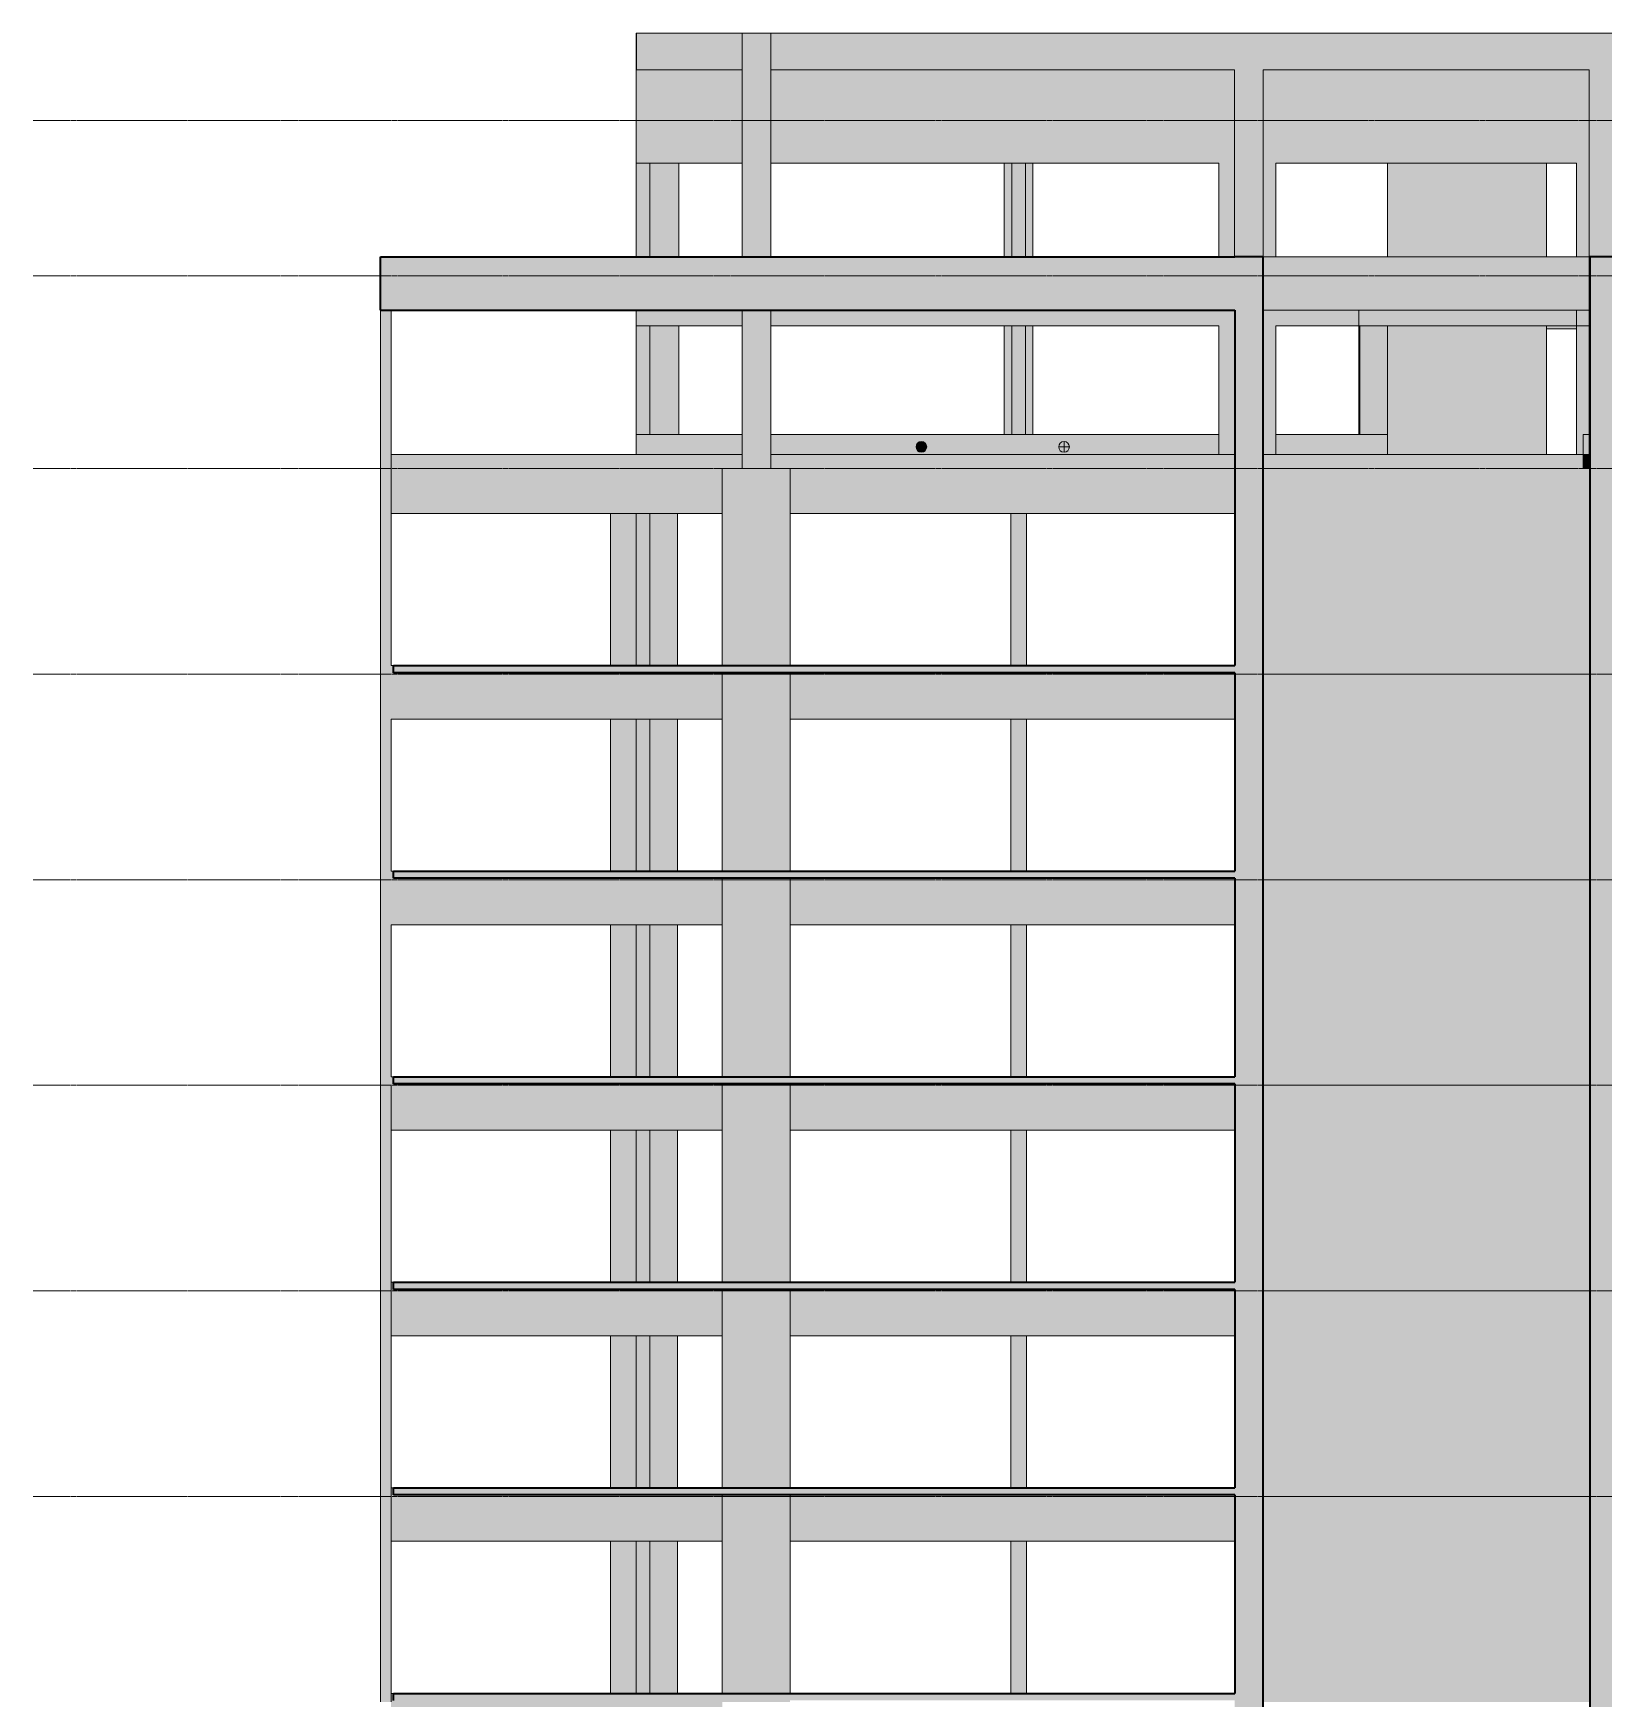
# Model space of a CAD drawing. Header units: centimetres. Extents: x -3523 to 38560, y -3196 to 88043.
# Drawn here: x 5103 to 7304, y 85688 to 88022 of the extents above; entities that cross this region are included whole.
import ezdxf

# ---------------------------------------------------------------- set-up
doc = ezdxf.new("R2010")
doc.units = ezdxf.units.CM
doc.linetypes.add('Centro', pattern=[3.175, 0.635, -0.47625, 1.5875, -0.47625])
for name, color, linetype, lineweight in [('A-FLOR', 7, 'Continuous', 25), ('A-FLOR-LEVL', 7, 'Continuous', 9), ('A-GENM', 7, 'Continuous', 9), ('S-BEAM', 7, 'Continuous', 25), ('S-COLS', 7, 'Continuous', 25)]:
    doc.layers.add(name, color=color, linetype=linetype, lineweight=lineweight)

# ---------------------------------------------------------------- blocks, each defined once
blk = doc.blocks.new('PED_FURO_CIRCULAR_R04_2020 - 15x25-3721065-CT B 002 - CRT ESQ')
at = {"layer": 'A-GENM'}
for p, q in [((-993.1, 87442.5), (-1008.1, 87442.5)), ((-1000.6, 87435), (-1000.6, 87450))]:
    blk.add_line(p, q, dxfattribs=at)

msp = doc.modelspace()

# ---------------------------------------------------------------- hatches: boundary and pattern name
at = {"layer": 'A-FLOR', "true_color": 0xc0c0c0}
for points in [[(6126, 87126), (6786.5, 87126), (6786.272, 87136), (5607.505, 87136), (5607.505, 87126), (6102.479, 87126)], [(6309.265, 86838), (6786.5, 86838), (6786.272, 86848), (5607.505, 86848), (5607.505, 86838), (6163.25, 86838)], [(6786.5, 86550), (6786.272, 86560), (5607.505, 86560), (5607.505, 86550), (6786.272, 86550)], [(6786.5, 86262), (6786.272, 86272), (5607.505, 86272), (5607.505, 86262), (6786.272, 86262)], [(6786.5, 85974), (6786.272, 85984), (5607.505, 85984), (5607.505, 85974), (6786.272, 85974)], [(6786.5, 85686), (6786.272, 85696), (5607.505, 85696), (5607.505, 85686), (6786.304, 85686)]]:
    msp.add_hatch(color=9, dxfattribs=at).paths.add_polyline_path(points, flags=0)
at = {"layer": 'S-BEAM', "true_color": 0xc0c0c0}
for points in [[(5964.242, 87840.004), (5966.5, 87840.004), (5966.5, 87971.004), (5948.235, 87971.004), (5948.235, 88022.004), (5947.5, 88022.004), (5947.5, 87840.004)], [(5966.5, 87971.004), (6096.279, 87971.004), (6096.279, 88022.004), (5948.235, 88022.004), (5948.235, 87971.004), (5961.176, 87971.004)], [(6722.837, 87971.004), (6786.2, 87971.004), (6786.2, 88022.004), (6136.279, 88022.004), (6136.279, 87971.004), (6309.265, 87971.004)], [(7283.262, 87971.004), (7283.262, 88022.004), (6826.2, 88022.004), (6826.2, 87971.004), (7265.516, 87971.004)], [(6007.5, 87840.004), (6096.279, 87840.004), (6096.279, 87971.004), (5966.5, 87971.004), (5966.5, 87840.004)], [(6309.265, 87840.004), (6764, 87840.004), (6764, 87971.004), (6136.279, 87971.004), (6136.279, 87840.004)], [(6929.623, 87840.004), (7265.516, 87840.004), (7265.516, 87971.004), (6844, 87971.004), (6844, 87840.004)], [(6786.5, 87634), (6786.505, 87634), (6786.5, 87709), (5589.005, 87709), (5589.005, 87634), (6722.837, 87634)], [(7001.017, 87634), (7283.262, 87634), (7283.262, 87709), (6826.312, 87709), (6826.312, 87634), (7000.5, 87634)], [(5987.5, 87612), (6096.279, 87612), (6096.279, 87634), (5947.5, 87634), (5947.5, 87612), (5966.5, 87612)], [(6136.279, 87612), (6764, 87612), (6764, 87634), (6136.279, 87634)], [(6929.623, 87612), (6960.516, 87612), (6960.516, 87634), (6844, 87634), (6844, 87612)], [(7136.409, 87612), (7265.516, 87612.004), (7265.516, 87634), (6960.516, 87634), (6960.516, 87612), (7001.017, 87612)], [(6013.958, 87432.004), (6096.279, 87432.004), (6096.279, 87460.004), (5947.5, 87460.004), (5947.5, 87432.004), (6007.5, 87432.004)], [(6347.282, 87435.004), (6349.223, 87435.26), (6351.032, 87436.009), (6352.585, 87437.201), (6353.777, 87438.754), (6354.526, 87440.563), (6354.782, 87442.504), (6354.526, 87444.445), (6353.777, 87446.254), (6352.405, 87447.946), (6351.032, 87448.999), (6349.223, 87449.748), (6346.995, 87449.966), (6345.34, 87449.748), (6342.478, 87448.191), (6341.978, 87447.807), (6340.786, 87446.254), (6340.037, 87444.445), (6339.782, 87442.504), (6340.037, 87440.563), (6340.786, 87438.754), (6341.978, 87437.201), (6343.532, 87436.009), (6345.34, 87435.26)], [(6068.25, 87349.004), (6068.25, 87412.004), (6096.279, 87412.004), (6096.279, 87432.004), (5604.005, 87432.004), (5604.005, 87349.004), (5999.086, 87349.004)], [(6163.25, 87349.004), (6786.272, 87349.004), (6786.2, 87432.004), (6136.279, 87432.004), (6136.279, 87412.004), (6163.25, 87412.004), (6163.25, 87386.555)], [(7007.167, 87412.004), (7275.016, 87412.004), (7275.016, 87432.004), (6826.312, 87432.004), (6826.312, 87412.004), (7001.017, 87412.004)], [(7283.262, 87412.004), (7283.262, 87432.004), (7275.016, 87432.004), (7275.016, 87412.004)], [(5604.005, 87061), (6068.25, 87061), (6068.25, 87126), (5607.505, 87126), (5607.505, 87136), (5604.005, 87136), (5604.005, 87112)], [(6786.272, 87061), (6786.272, 87126), (6163.25, 87126), (6163.25, 87061), (6722.837, 87061)], [(6068.25, 86773), (6068.25, 86838), (5607.505, 86838), (5607.505, 86848), (5604.005, 86848), (5604.005, 86773), (5999.086, 86773)], [(6309.265, 86773), (6786.272, 86773), (6786.272, 86838), (6163.25, 86838), (6163.25, 86773)], [(5999.086, 86485), (6068.25, 86485), (6068.25, 86550), (5607.505, 86550), (5607.505, 86560), (5604.005, 86560), (5604.005, 86485), (5895.693, 86485)], [(6163.25, 86485), (6786.272, 86485), (6786.272, 86550), (6163.25, 86550)], [(5895.693, 86197), (6068.25, 86197), (6068.25, 86262), (5607.505, 86262), (5607.505, 86272), (5604.005, 86272), (5604.005, 86197), (5688.907, 86197)], [(6722.837, 86197), (6786.272, 86197), (6786.272, 86262), (6163.25, 86262), (6163.25, 86197), (6309.265, 86197)], [(6068.25, 85909), (6068.25, 85974), (5607.505, 85974), (5607.505, 85984), (5604.005, 85984), (5604.005, 85909), (5999.086, 85909)], [(6163.25, 85909), (6786.272, 85909), (6786.272, 85974), (6163.25, 85974)], [(6068.25, 85621), (6068.25, 85686), (5607.505, 85686), (5607.505, 85696), (5604.005, 85696), (5604.005, 85621), (5999.086, 85621)]]:
    msp.add_hatch(color=9, dxfattribs=at).paths.add_polyline_path(points, flags=0)
h = msp.add_hatch(color=9, dxfattribs=at)
h.paths.add_polyline_path([(8178.012, 87612.004), (8277.51, 87612.004), (8277.51, 87634), (7821.512, 87634), (7821.512, 87612.004), (8170.338, 87612.004)], flags=0)
h.paths.add_polyline_path([(7459.017, 87612.004), (7781.512, 87612.004), (7781.512, 87634), (7323.511, 87634), (7323.511, 87612.004), (7343.194, 87612.004)], flags=0)
h.paths.add_polyline_path([(7265.516, 87612.004), (7283.262, 87612.004), (7283.262, 87634), (7265.516, 87634)], flags=0)
h.paths.add_polyline_path([(7549.98, 87709), (7781.512, 87709), (7781.512, 87971.004), (7323.262, 87971.004), (7323.511, 87709), (7498.517, 87709)], flags=0)
h.paths.add_polyline_path([(7265.516, 87709), (7283.262, 87709), (7283.262, 87971.004), (7265.516, 87971.004), (7265.516, 87827.789)], flags=0)
h.paths.add_polyline_path([(8273.731, 87709), (8277.51, 87709), (8277.51, 87971.004), (7821.512, 87971.004), (7821.512, 87709), (8219.734, 87709)], flags=0)
h = msp.add_hatch(color=9, dxfattribs=at)
h.paths.add_polyline_path([(7323.511, 87608), (7441, 87608), (7441, 87612.004), (7323.511, 87612.004), (7323.511, 87610.161)], flags=0)
h.paths.add_polyline_path([(7224.586, 87608), (7265.516, 87608), (7265.516, 87612), (7223.5, 87612), (7223.5, 87608)], flags=0)
h = msp.add_hatch(color=9, dxfattribs=at)
h.paths.add_polyline_path([(6320.609, 87432.004), (6764, 87432.004), (6764, 87460.004), (6136.279, 87460.004), (6136.279, 87432.004), (6313.344, 87432.004)], flags=0)
h.paths.add_polyline_path([(6547.282, 87435.004), (6545.34, 87435.26), (6543.532, 87436.009), (6541.978, 87437.201), (6540.786, 87438.754), (6540.037, 87440.563), (6539.782, 87442.504), (6540.037, 87444.445), (6540.786, 87446.254), (6541.978, 87447.807), (6543.532, 87448.999), (6545.34, 87449.748), (6547.282, 87450.004), (6549.223, 87449.748), (6551.032, 87448.999), (6552.585, 87447.807), (6553.777, 87446.254), (6554.526, 87444.445), (6554.782, 87442.504), (6554.526, 87440.563), (6553.777, 87438.754), (6552.585, 87437.201), (6551.032, 87436.009), (6549.223, 87435.26)], flags=0)
h.paths.add_polyline_path([(6347.282, 87435.004), (6345.34, 87435.26), (6343.532, 87436.009), (6341.978, 87437.201), (6340.786, 87438.754), (6340.037, 87440.563), (6339.782, 87442.504), (6340.037, 87444.445), (6341.013, 87446.549), (6342.605, 87448.288), (6343.532, 87448.999), (6345.34, 87449.748), (6347.353, 87449.995), (6349.223, 87449.748), (6351.078, 87448.963), (6352.647, 87447.726), (6353.777, 87446.254), (6354.526, 87444.445), (6354.782, 87442.504), (6354.526, 87440.563), (6353.777, 87438.754), (6352.585, 87437.201), (6351.032, 87436.009), (6349.223, 87435.26)], flags=0)
h = msp.add_hatch(color=9, dxfattribs=at)
h.paths.add_polyline_path([(7000.5, 87432.004), (7000.5, 87460.004), (6844, 87460.004), (6844, 87432.004), (6995.201, 87432.004)], flags=0)
h.paths.add_polyline_path([(6547.282, 87435.004), (6549.223, 87435.26), (6551.032, 87436.009), (6552.585, 87437.201), (6553.777, 87438.754), (6554.526, 87440.563), (6554.782, 87442.504), (6554.526, 87444.445), (6553.777, 87446.254), (6552.585, 87447.807), (6551.032, 87448.999), (6549.223, 87449.748), (6547.282, 87450.004), (6545.34, 87449.748), (6543.532, 87448.999), (6541.978, 87447.807), (6540.786, 87446.254), (6540.037, 87444.445), (6539.782, 87442.504), (6540.037, 87440.563), (6540.786, 87438.754), (6541.978, 87437.201), (6543.532, 87436.009), (6545.34, 87435.26)], flags=0)
h = msp.add_hatch(color=9, dxfattribs=at)
h.paths.add_polyline_path([(7756.766, 87432.004), (7781.512, 87432.004), (7781.512, 87460.004), (7323.511, 87460.004), (7323.511, 87432.004), (7653.373, 87432.004)], flags=0)
h.paths.add_polyline_path([(7280.557, 87432.004), (7283.262, 87432.004), (7283.262, 87460.004), (7275.016, 87460.004), (7275.016, 87432.004)], flags=0)
at = {"layer": 'S-COLS', "true_color": 0xc0c0c0}
h = msp.add_hatch(color=9, dxfattribs=at)
h.paths.add_polyline_path([(6096.279, 87412.004), (6136.279, 87412.004), (6136.279, 87634), (6096.279, 87634), (6096.279, 87428.031)], flags=0)
h.paths.add_polyline_path([(6096.279, 87709), (6136.279, 87709), (6136.279, 88022.004), (6096.279, 88022.004), (6096.279, 87827.789)], flags=0)
for points in [[(6826.2, 87412.004), (6826.2, 88022.004), (6786.2, 88022.004), (6786.505, 87709), (6826, 87709), (6826, 87412.004)], [(7283.262, 87412.004), (7284.011, 87412.004), (7284.011, 87709), (7323.262, 87709.041), (7323.262, 88022.004), (7283.262, 88022.004), (7283.262, 87418.337)], [(5947.5, 87709), (5966.5, 87709), (5966.5, 87840.004), (5947.5, 87840.004), (5947.5, 87827.789)], [(6007.5, 87709), (6007.5, 87840.004), (5966.5, 87840.004), (5966.5, 87709), (5987.5, 87709)], [(6493, 87709), (6493, 87840.004), (6474, 87840.004), (6474, 87709), (6491.402, 87709)], [(7223.5, 87709), (7223.5, 87840.004), (7000.5, 87840.004), (7000.5, 87709), (7136.409, 87709)], [(6797.012, 83024.501), (6826, 83024.501), (6826, 87709), (6786.505, 87709), (6786.5, 83024.501)], [(7323.511, 84464.5), (7323.262, 87709), (7284.011, 87709), (7284.011, 84464.5), (7323.262, 84464.5)], [(5590.018, 87412.004), (5604.005, 87412.004), (5604.005, 87634), (5589.005, 87634), (5589.005, 87412.004)], [(5947.5, 87460.004), (5966.5, 87460.004), (5966.5, 87612), (5947.5, 87612), (5947.5, 87474.802)], [(6007.5, 87460.004), (6007.5, 87612), (5966.5, 87612), (5966.5, 87460.004), (6005.25, 87460.004)], [(6474, 87460.004), (6493, 87460.004), (6493, 87612), (6474, 87612), (6474, 87474.802)], [(7000.5, 87460.004), (7000.5, 87612), (6961.517, 87612), (6961.75, 87460.004), (6995.853, 87460.004)], [(7208.396, 87432.004), (7223.5, 87432.004), (7223.5, 87612), (7000.5, 87612), (7000.5, 87432.004), (7136.409, 87432.004)], [(7265.516, 87432.004), (7275.016, 87432.004), (7275.016, 87460.004), (7283.262, 87460.004), (7283.262, 87612.004), (7265.516, 87612), (7265.516, 87460.004)], [(5589.005, 87124), (5604.005, 87124), (5604.005, 87412.004), (5589.005, 87412.004), (5589.005, 87138)], [(6998.523, 87124), (7284.011, 87124.005), (7284.011, 87412.004), (6826, 87412.004), (6826.23, 87124), (6988.036, 87124)], [(6826.23, 87412.004), (6826.312, 87412.004), (6826.2, 87412.004)], [(5947.5, 87136), (5947.5, 87349.004), (5911.75, 87349.004), (5911.75, 87136)], [(5965.668, 87136), (5966.5, 87136), (5966.5, 87349.004), (5947.5, 87349.004), (5947.5, 87136)], [(6005.25, 87136), (6005.25, 87349.004), (5966.5, 87349.004), (5966.5, 87136), (5968.567, 87136)], [(6472.5, 87136), (6494.5, 87136), (6494.5, 87349.004), (6472.5, 87349.004), (6472.5, 87136.438)], [(5589.005, 86836), (5604.005, 86836), (5604.005, 87124), (5589.005, 87124), (5589.005, 86857.073)], [(5947.389, 86848), (5947.5, 86848), (5947.5, 87061), (5911.75, 87061), (5911.75, 86848)], [(5947.5, 86848), (5966.5, 86848), (5966.5, 87061), (5947.5, 87061), (5947.5, 86857.073)], [(6005.25, 86848), (6005.25, 87061), (5966.5, 87061), (5966.5, 86848), (5999.086, 86848)], [(6494.5, 86848), (6494.5, 87061), (6472.5, 87061), (6472.5, 86848), (6493, 86848)], [(5592.403, 86548), (5604.005, 86548.209), (5604.005, 86836), (5589.005, 86836), (5589.005, 86548), (5592.075, 86548)], [(5947.5, 86560), (5947.389, 86773), (5911.75, 86773), (5911.75, 86560)], [(5947.5, 86560), (5966.5, 86560), (5966.5, 86773), (5947.5, 86773), (5947.5, 86592.332)], [(5968.567, 86560), (6005.25, 86560), (6005.25, 86773), (5966.5, 86773), (5966.5, 86560)], [(6494.5, 86560), (6494.5, 86773), (6472.5, 86773), (6472.5, 86560), (6493, 86560)], [(5594.082, 86260), (5604.005, 86260), (5604.005, 86548), (5589.005, 86548), (5589.005, 86260), (5594.062, 86260)], [(5911.75, 86272), (5947.5, 86272), (5947.5, 86485), (5911.75, 86485), (5911.75, 86415.839)], [(5947.5, 86272), (5966.5, 86272), (5966.5, 86485), (5947.5, 86485), (5947.5, 86411.082)], [(6005.25, 86272), (6005.25, 86485), (5966.5, 86485), (5966.5, 86272), (5999.086, 86272)], [(6494.5, 86272), (6494.5, 86485), (6472.5, 86485), (6472.5, 86272), (6493, 86272)], [(5596.556, 85972), (5604.005, 85972), (5604.005, 86260), (5589.005, 86260), (5589.005, 85972), (5595.747, 85972)], [(5911.75, 85984), (5947.5, 85984), (5947.5, 86197), (5911.75, 86197), (5911.75, 86062.851)], [(5966.5, 85984), (5966.5, 86197), (5947.5, 86197), (5947.5, 85984), (5948.513, 85984)], [(6005.25, 85984), (6005.25, 86197), (5966.5, 86197), (5966.5, 85984), (5999.086, 85984)], [(6494.5, 85984), (6494.5, 86197), (6472.5, 86197), (6472.5, 85984), (6493, 85984)], [(5598.422, 85684), (5604.005, 85684), (5604.005, 85972), (5589.005, 85972), (5589.005, 85684), (5597.412, 85684)], [(5947.389, 85696), (5947.5, 85696), (5947.389, 85909), (5911.75, 85909), (5911.75, 85696)], [(5947.5, 85696), (5966.5, 85696), (5966.5, 85909), (5947.5, 85909), (5947.5, 85709.863)], [(5968.567, 85696), (6005.25, 85696), (6005.25, 85909), (5966.5, 85909), (5966.5, 85696)], [(6494.5, 85696), (6494.5, 85909), (6472.5, 85909), (6472.5, 85696), (6493, 85696)]]:
    msp.add_hatch(color=9, dxfattribs=at).paths.add_polyline_path(points, flags=0)
h = msp.add_hatch(color=9, dxfattribs=at)
h.paths.add_polyline_path([(6764, 87709), (6786.2, 87709), (6786.2, 87971.004), (6764, 87971.004), (6764, 87827.789)], flags=0)
h.paths.add_polyline_path([(6844, 87709), (6844, 87971.004), (6826.2, 87971.004), (6826.312, 87709)], flags=0)
h = msp.add_hatch(color=9, dxfattribs=at)
h.paths.add_polyline_path([(6464.354, 87460.004), (6474, 87460.004), (6474, 87612), (6463.5, 87612), (6463.5, 87460.004)], flags=0)
h.paths.add_polyline_path([(6493, 87460.004), (6503.5, 87460.004), (6503.5, 87612), (6493, 87612), (6493, 87474.802)], flags=0)
h.paths.add_polyline_path([(6474, 87709), (6474, 87840.004), (6463.5, 87840.004), (6463.5, 87709)], flags=0)
h.paths.add_polyline_path([(6493, 87709), (6503.5, 87709), (6503.5, 87840.004), (6493, 87840.004), (6493, 87709.57)], flags=0)
h = msp.add_hatch(color=9, dxfattribs=at)
h.paths.add_polyline_path([(6764, 87432.004), (6786.2, 87432.273), (6786.2, 87634), (6764, 87634), (6764, 87434.372)], flags=0)
h.paths.add_polyline_path([(6836, 87432.004), (6844, 87432.004), (6844, 87634), (6826.312, 87634), (6826.312, 87432.004)], flags=0)
h = msp.add_hatch(color=9, dxfattribs=at)
h.paths.add_polyline_path([(6068.25, 87124), (6163.25, 87124), (6163.25, 87126), (6068.25, 87126)], flags=0)
h.paths.add_polyline_path([(6126, 87136), (6163.25, 87136), (6163.25, 87412.004), (6068.25, 87412.004), (6068.25, 87136), (6102.479, 87136)], flags=0)
h = msp.add_hatch(color=9, dxfattribs=at)
h.paths.add_polyline_path([(6163.25, 86836), (6163.25, 86838), (6068.25, 86838), (6068.25, 86836), (6126, 86836)], flags=0)
h.paths.add_polyline_path([(6126, 86848), (6163.25, 86848), (6163.25, 87124), (6068.25, 87124), (6068.25, 86848), (6102.479, 86848)], flags=0)
h = msp.add_hatch(color=9, dxfattribs=at)
h.paths.add_polyline_path([(7001.017, 86836), (7284.011, 86836.005), (7284.011, 87124), (6826, 87124), (6826.23, 86836), (7000.5, 86836)], flags=0)
h.paths.add_polyline_path([(6786.272, 86848), (6786.5, 86848), (6786.272, 86945.32)], flags=0)
h = msp.add_hatch(color=9, dxfattribs=at)
h.paths.add_polyline_path([(6102.479, 86548), (6163.25, 86548), (6163.25, 86550), (6068.25, 86550), (6068.25, 86548)], flags=0)
h.paths.add_polyline_path([(6102.479, 86560), (6163.25, 86560), (6163.25, 86836), (6068.25, 86836), (6068.25, 86560)], flags=0)
h = msp.add_hatch(color=9, dxfattribs=at)
h.paths.add_polyline_path([(6974.637, 86548), (7284.011, 86548.005), (7284.011, 86836), (6826, 86836), (6826.23, 86548), (6969.472, 86548)], flags=0)
h.paths.add_polyline_path([(6786.272, 86548), (6786.5, 86548), (6786.272, 86550)], flags=0)
h = msp.add_hatch(color=9, dxfattribs=at)
h.paths.add_polyline_path([(6068.25, 86260), (6163.25, 86260), (6163.25, 86262), (6068.25, 86262)], flags=0)
h.paths.add_polyline_path([(6102.479, 86272), (6163.25, 86272), (6163.25, 86548), (6068.25, 86548), (6068.25, 86272)], flags=0)
h = msp.add_hatch(color=9, dxfattribs=at)
h.paths.add_polyline_path([(7033.016, 86260), (7284.011, 86260.005), (7284.011, 86548), (6826, 86548), (6826, 86260), (7019.523, 86260)], flags=0)
h.paths.add_polyline_path([(6786.272, 86260), (6786.5, 86260), (6786.272, 86262)], flags=0)
h = msp.add_hatch(color=9, dxfattribs=at)
h.paths.add_polyline_path([(6102.479, 85972), (6163.25, 85972), (6163.25, 85974), (6068.25, 85974), (6068.25, 85972)], flags=0)
h.paths.add_polyline_path([(6102.479, 85984), (6163.25, 85984), (6163.25, 86260), (6068.25, 86260), (6068.25, 85984)], flags=0)
h = msp.add_hatch(color=9, dxfattribs=at)
h.paths.add_polyline_path([(7019.5, 85972), (7284.011, 85972.005), (7284.011, 86260), (6826, 86260), (6826, 85972), (7001.017, 85972)], flags=0)
h.paths.add_polyline_path([(6786.272, 85972), (6786.5, 85972), (6786.272, 85974)], flags=0)
h.paths.add_polyline_path([(6786.272, 85984), (6786.5, 85984), (6786.272, 86062.851)], flags=0)
h = msp.add_hatch(color=9, dxfattribs=at)
h.paths.add_polyline_path([(6102.479, 85684), (6163.25, 85684), (6163.25, 85686), (6068.25, 85686), (6068.25, 85684)], flags=0)
h.paths.add_polyline_path([(6102.479, 85696), (6163.25, 85696), (6163.25, 85972), (6068.25, 85972), (6068.25, 85696)], flags=0)
h = msp.add_hatch(color=9, dxfattribs=at)
h.paths.add_polyline_path([(7033.016, 85684), (7284.011, 85684.005), (7284.011, 85972), (6826, 85972), (6826, 85684), (7019.523, 85684)], flags=0)
h.paths.add_polyline_path([(6786.272, 85684), (6786.5, 85684), (6786.272, 85686)], flags=0)
h.paths.add_polyline_path([(6786.272, 85696), (6786.5, 85696), (6786.272, 85709.863)], flags=0)

# ---------------------------------------------------------------- linework, layer by layer
at = {"layer": 'A-FLOR', "color": 190, "lineweight": 35, "true_color": 0x8000ff}
for p, q in [((5607.505, 87136), (6786.5, 87136)), ((5607.505, 87126), (5607.505, 87136)), ((6786.5, 87126), (5607.505, 87126)), ((5607.505, 86848), (6786.5, 86848)), ((5607.505, 86838), (5607.505, 86848)), ((6786.5, 86838), (5607.505, 86838)), ((5607.505, 86560), (6786.5, 86560)), ((5607.505, 86550), (5607.505, 86560)), ((6786.5, 86550), (5607.505, 86550)), ((5607.505, 86272), (6786.5, 86272)), ((5607.505, 86262), (5607.505, 86272)), ((6786.5, 86262), (5607.505, 86262)), ((5607.505, 85984), (6786.5, 85984)), ((5607.505, 85974), (5607.505, 85984)), ((6786.5, 85974), (5607.505, 85974)), ((5607.505, 85696), (6786.5, 85696)), ((5607.505, 85686), (5607.505, 85696))]:
    msp.add_line(p, q, dxfattribs=at)
at = {"layer": 'A-FLOR-LEVL', "linetype": 'Centro'}
for p, q in [((5102.561, 87900.004), (10273.995, 87900.004)), ((5102.561, 87682), (10273.995, 87682)), ((5102.561, 87412.004), (10273.995, 87412.004)), ((5102.561, 87124), (10273.995, 87124)), ((5102.561, 86836), (10273.995, 86836)), ((5102.561, 86548), (10273.995, 86548)), ((5102.561, 86260), (10273.995, 86260)), ((5102.561, 85972), (10273.995, 85972))]:
    msp.add_line(p, q, dxfattribs=at)
at = {"layer": 'S-BEAM', "lineweight": 9}
for p, q in [((5948.235, 88022.004), (5947.5, 88022.004)), ((5947.5, 87840.004), (5947.5, 88022.004)), ((5948.235, 88022.004), (6096.279, 88022.004)), ((5948.235, 88022.004), (5948.235, 87971.004)), ((6096.279, 88022.004), (6096.279, 87971.004)), ((6136.279, 88022.004), (6786.2, 88022.004)), ((6136.279, 88022.004), (6136.279, 87971.004)), ((6826.2, 88022.004), (7283.262, 88022.004)), ((6096.279, 87971.004), (5948.235, 87971.004)), ((6786.2, 87971.004), (6136.279, 87971.004)), ((7283.262, 87971.004), (6826.2, 87971.004)), ((5966.5, 87840.004), (5947.5, 87840.004)), ((6096.279, 87840.004), (5966.5, 87840.004)), ((6764, 87840.004), (6136.279, 87840.004)), ((6844, 87840.004), (7265.516, 87840.004)), ((7265.516, 87840.004), (7265.516, 87709)), ((6826.312, 87634), (6826.312, 87709)), ((6826.312, 87709), (7283.262, 87709)), ((7283.262, 87634), (7283.262, 87709)), ((5947.5, 87634), (5947.5, 87612)), ((7283.262, 87634), (6826.312, 87634)), ((6960.516, 87612), (6960.516, 87634)), ((7265.516, 87634), (7265.516, 87612)), ((5947.5, 87612), (6096.279, 87612)), ((6136.279, 87612), (6764, 87612)), ((6844, 87612), (6960.516, 87612)), ((6960.516, 87612), (7265.516, 87612)), ((7223.5, 87608), (7265.516, 87608)), ((7265.516, 87612.004), (7283.262, 87612.004)), ((6096.279, 87460.004), (5947.5, 87460.004)), ((5947.5, 87460.004), (5947.5, 87432.004)), ((6136.279, 87460.004), (6764, 87460.004)), ((6764, 87432.004), (6764, 87460.004)), ((6844, 87460.004), (7000.5, 87460.004)), ((7275.016, 87432.004), (7275.016, 87460.004)), ((7283.262, 87460.004), (7275.016, 87460.004)), ((6096.279, 87432.004), (5604.005, 87432.004)), ((6096.279, 87412.004), (6096.279, 87432.004)), ((6136.279, 87432.004), (6136.279, 87412.004)), ((6136.279, 87432.004), (6786.2, 87432.004)), ((6786.2, 87412.004), (6786.2, 87432.004)), ((6826.312, 87432.004), (7275.016, 87432.004)), ((6826.312, 87432.004), (6826.312, 87412.004)), ((7275.016, 87412.004), (7275.016, 87432.004)), ((7275.016, 87412.004), (7275.016, 87432.004)), ((7275.016, 87432.004), (7283.262, 87432.004)), ((7283.262, 87412.004), (7283.262, 87432.004)), ((5604.005, 87412.004), (5604.005, 87349.004)), ((6068.25, 87412.004), (6068.25, 87349.004)), ((6096.279, 87412.004), (6068.25, 87412.004)), ((6136.279, 87412.004), (6163.25, 87412.004)), ((6163.25, 87412.004), (6163.25, 87349.004)), ((6786.272, 87412.004), (6786.2, 87412.004)), ((7283.262, 87412.004), (7275.016, 87412.004)), ((5604.005, 87349.004), (6068.25, 87349.004)), ((6786.272, 87349.004), (6163.25, 87349.004)), ((5604.005, 87136), (5607.505, 87136)), ((6068.25, 87126), (6068.25, 87061)), ((6163.25, 87126), (6163.25, 87061)), ((5604.005, 87061), (6068.25, 87061)), ((6163.25, 87061), (6786.272, 87061)), ((5604.005, 86848), (5607.505, 86848)), ((6068.25, 86838), (6068.25, 86773)), ((6163.25, 86838), (6163.25, 86773)), ((5604.005, 86773), (6068.25, 86773)), ((6163.25, 86773), (6786.272, 86773)), ((5604.005, 86560), (5607.505, 86560)), ((6068.25, 86550), (6068.25, 86485)), ((6163.25, 86550), (6163.25, 86485)), ((5604.005, 86548), (5604.005, 86485)), ((6786.272, 86485), (6786.272, 86548)), ((5604.005, 86485), (6068.25, 86485)), ((6163.25, 86485), (6786.272, 86485)), ((5604.005, 86272), (5607.505, 86272)), ((5604.005, 86272), (5604.005, 86260)), ((5604.005, 86260), (5604.005, 86197)), ((6068.25, 86262), (6068.25, 86197)), ((6163.25, 86262), (6163.25, 86197)), ((6786.272, 86260), (6786.272, 86262)), ((6786.272, 86197), (6786.272, 86260)), ((5604.005, 86197), (6068.25, 86197)), ((6163.25, 86197), (6786.272, 86197)), ((5604.005, 85984), (5607.505, 85984)), ((5604.005, 85984), (5604.005, 85972)), ((5604.005, 85972), (5604.005, 85909)), ((6068.25, 85974), (6068.25, 85909)), ((6163.25, 85974), (6163.25, 85909)), ((6786.272, 85972), (6786.272, 85974)), ((6786.272, 85909), (6786.272, 85972)), ((5604.005, 85909), (6068.25, 85909)), ((6163.25, 85909), (6786.272, 85909)), ((5604.005, 85696), (5607.505, 85696)), ((5604.005, 85696), (5604.005, 85684))]:
    msp.add_line(p, q, dxfattribs=at)
at = {"layer": 'S-BEAM', "color": 190, "lineweight": 35, "true_color": 0x8000ff}
for p, q in [((5589.005, 87634), (5589.005, 87709)), ((5589.005, 87709), (6786.505, 87709)), ((5589.005, 87634), (6786.505, 87634))]:
    msp.add_line(p, q, dxfattribs=at)
at = {"layer": 'S-BEAM', "lineweight": 9}
for centre, start, end in [((6347.282, 87442.504), 90, 270), ((6347.282, 87442.504), 270, 90), ((6547.282, 87442.504), 90, 270), ((6547.282, 87442.504), 270, 90)]:
    msp.add_arc(centre, 7.5, start, end, dxfattribs=at)
at = {"layer": 'S-COLS', "lineweight": 9}
for p, q in [((6096.279, 88022.004), (6136.279, 88022.004)), ((6096.279, 88022.004), (6096.279, 87709)), ((6136.279, 88022.004), (6136.279, 87709)), ((6826.2, 88022.004), (6786.2, 88022.004)), ((7323.262, 88022.004), (7283.262, 88022.004)), ((6786.2, 87971.004), (6786.2, 87709)), ((6826.2, 87412.004), (6826.2, 87971.004)), ((7283.262, 87971.004), (7283.262, 87412.004)), ((5947.5, 87840.004), (5947.5, 87709)), ((5966.5, 87840.004), (5966.5, 87709)), ((6007.5, 87840.004), (6007.5, 87709)), ((6463.5, 87840.004), (6463.5, 87709)), ((6474, 87840.004), (6474, 87709)), ((6493, 87840.004), (6493, 87709)), ((6503.5, 87840.004), (6503.5, 87709)), ((6764, 87840.004), (6764, 87709)), ((6844, 87840.004), (6844, 87709)), ((7000.5, 87709), (7000.5, 87840.004)), ((7223.5, 87840.004), (7223.5, 87709)), ((6826.312, 87709), (6826.312, 87412.004)), ((7283.312, 87709), (7284.011, 87709)), ((7283.312, 87709), (7283.312, 87412.004)), ((5589.005, 87634), (5589.005, 87412.004)), ((5604.005, 87412.004), (5604.005, 87634)), ((6096.279, 87634), (6096.279, 87412.004)), ((6136.279, 87634), (6136.279, 87412.004)), ((6786.2, 87634), (6786.2, 87412.004)), ((6786.312, 87634), (6786.312, 87412.004)), ((5947.5, 87612), (5947.5, 87460.004)), ((5966.5, 87612), (5966.5, 87460.004)), ((6007.5, 87612), (6007.5, 87460.004)), ((6463.5, 87612), (6463.5, 87460.004)), ((6474, 87612), (6474, 87460.004)), ((6493, 87612), (6493, 87460.004)), ((6503.5, 87612), (6503.5, 87460.004)), ((6764, 87612), (6764, 87432.004)), ((6844, 87612), (6844, 87432.004)), ((7000.5, 87432.004), (7000.5, 87612)), ((7223.5, 87612), (7223.5, 87432.004)), ((7265.516, 87612), (7265.516, 87432.004)), ((5589.005, 87412.004), (5589.005, 87124)), ((5604.005, 87412.004), (5589.005, 87412.004)), ((5604.005, 87412.004), (5604.005, 87136)), ((6068.25, 87412.004), (6068.25, 87136)), ((6163.25, 87412.004), (6068.25, 87412.004)), ((6136.279, 87412.004), (6096.279, 87412.004)), ((6163.25, 87136), (6163.25, 87412.004)), ((6826.312, 87412.004), (6826.23, 87412.004)), ((6826.312, 87412.004), (6826.23, 87412.004)), ((7284.011, 87412.004), (7275.016, 87412.004)), ((7284.011, 87412.004), (7283.262, 87412.004)), ((7284.011, 87412.004), (7283.312, 87412.004)), ((5911.75, 87136), (5911.75, 87349.004)), ((5947.5, 87349.004), (5947.5, 87136)), ((5966.5, 87349.004), (5966.5, 87136)), ((6005.25, 87349.004), (6005.25, 87136)), ((6472.5, 87349.004), (6472.5, 87136)), ((6494.5, 87349.004), (6494.5, 87136)), ((6786.272, 87349.004), (6786.272, 87136)), ((5589.005, 87124), (5589.005, 86836)), ((5604.005, 87124), (5589.005, 87124)), ((5604.005, 87124), (5589.005, 87124)), ((6068.25, 87126), (6068.25, 87124)), ((6068.25, 87124), (6068.25, 86848)), ((6163.25, 87124), (6068.25, 87124)), ((6163.25, 87124), (6068.25, 87124)), ((6163.25, 87124), (6163.25, 87126)), ((6163.25, 86848), (6163.25, 87124)), ((7284.011, 87124), (6826.23, 87124)), ((7284.011, 87124), (6826.23, 87124)), ((5604.005, 87061), (5604.005, 86848)), ((5911.75, 86848), (5911.75, 87061)), ((5947.5, 87061), (5947.5, 86848)), ((5966.5, 87061), (5966.5, 86848)), ((6005.25, 87061), (6005.25, 86848)), ((6472.5, 87061), (6472.5, 86848)), ((6494.5, 87061), (6494.5, 86848)), ((6786.272, 87061), (6786.272, 86848)), ((5589.005, 86836), (5589.005, 86548)), ((5604.005, 86836), (5589.005, 86836)), ((5604.005, 86836), (5589.005, 86836)), ((6068.25, 86838), (6068.25, 86836)), ((6068.25, 86836), (6068.25, 86560)), ((6163.25, 86836), (6068.25, 86836)), ((6163.25, 86836), (6068.25, 86836)), ((6163.25, 86836), (6163.25, 86838)), ((6163.25, 86560), (6163.25, 86836)), ((7284.011, 86836), (6826.23, 86836)), ((7284.011, 86836), (6826.23, 86836)), ((5604.005, 86773), (5604.005, 86560)), ((5911.75, 86560), (5911.75, 86773)), ((5947.5, 86773), (5947.5, 86560)), ((5966.5, 86773), (5966.5, 86560)), ((6005.25, 86773), (6005.25, 86560)), ((6472.5, 86773), (6472.5, 86560)), ((6494.5, 86773), (6494.5, 86560)), ((6786.272, 86773), (6786.272, 86560)), ((6068.25, 86550), (6068.25, 86548)), ((6163.25, 86548), (6163.25, 86550)), ((5589.005, 86548), (5589.005, 86260)), ((5604.005, 86548), (5589.005, 86548)), ((5604.005, 86548), (5589.005, 86548)), ((5604.005, 86548), (5604.005, 86485)), ((6068.25, 86548), (6068.25, 86272)), ((6163.25, 86548), (6068.25, 86548)), ((6163.25, 86548), (6068.25, 86548)), ((6163.25, 86272), (6163.25, 86548)), ((6786.272, 86548), (6786.272, 86485)), ((7284.011, 86548), (6826.23, 86548)), ((7284.011, 86548), (6826.23, 86548)), ((5604.005, 86485), (5604.005, 86272)), ((5911.75, 86272), (5911.75, 86485)), ((5947.5, 86485), (5947.5, 86272)), ((5966.5, 86485), (5966.5, 86272)), ((6005.25, 86485), (6005.25, 86272)), ((6472.5, 86485), (6472.5, 86272)), ((6494.5, 86485), (6494.5, 86272)), ((6786.272, 86485), (6786.272, 86272)), ((5604.005, 86272), (5604.005, 86260)), ((5589.005, 86260), (5589.005, 85972)), ((5604.005, 86260), (5589.005, 86260)), ((5604.005, 86260), (5589.005, 86260)), ((5604.005, 86260), (5604.005, 86197)), ((6068.25, 86262), (6068.25, 86260)), ((6068.25, 86260), (6068.25, 85984)), ((6163.25, 86260), (6068.25, 86260)), ((6163.25, 86260), (6068.25, 86260)), ((6163.25, 86260), (6163.25, 86262)), ((6163.25, 85984), (6163.25, 86260)), ((6786.272, 86262), (6786.272, 86260)), ((6786.272, 86260), (6786.272, 86197)), ((7284.011, 86260), (6826, 86260)), ((7284.011, 86260), (6826, 86260)), ((5604.005, 86197), (5604.005, 85984)), ((5911.75, 85984), (5911.75, 86197)), ((5947.5, 86197), (5947.5, 85984)), ((5966.5, 86197), (5966.5, 85984)), ((6005.25, 86197), (6005.25, 85984)), ((6472.5, 86197), (6472.5, 85984)), ((6494.5, 86197), (6494.5, 85984)), ((6786.272, 86197), (6786.272, 85984)), ((5589.005, 85972), (5589.005, 85684)), ((5604.005, 85972), (5589.005, 85972)), ((5604.005, 85972), (5589.005, 85972)), ((5604.005, 85984), (5604.005, 85972)), ((5604.005, 85972), (5604.005, 85909)), ((6068.25, 85974), (6068.25, 85972)), ((6068.25, 85972), (6068.25, 85696)), ((6163.25, 85972), (6068.25, 85972)), ((6163.25, 85972), (6068.25, 85972)), ((6163.25, 85972), (6163.25, 85974)), ((6163.25, 85696), (6163.25, 85972)), ((6786.272, 85974), (6786.272, 85972)), ((6786.272, 85972), (6786.272, 85909)), ((7284.011, 85972), (6826, 85972)), ((7284.011, 85972), (6826, 85972)), ((5604.005, 85909), (5604.005, 85696)), ((5911.75, 85696), (5911.75, 85909)), ((5947.5, 85909), (5947.5, 85696)), ((5966.5, 85909), (5966.5, 85696)), ((6005.25, 85909), (6005.25, 85696)), ((6472.5, 85909), (6472.5, 85696)), ((6494.5, 85909), (6494.5, 85696)), ((6786.272, 85909), (6786.272, 85696)), ((5604.005, 85696), (5604.005, 85684))]:
    msp.add_line(p, q, dxfattribs=at)
at = {"layer": 'S-COLS', "color": 190, "lineweight": 35, "true_color": 0x8000ff}
for p, q in [((6826, 87709), (6786.5, 87709)), ((6826, 87709), (6826, 83024.501)), ((7284.011, 87709), (7284.011, 84464.5)), ((7323.511, 87709), (7284.011, 87709)), ((6786.5, 87634), (6786.5, 87136)), ((6961.517, 87460.004), (6961.517, 87612)), ((6786.5, 87126), (6786.5, 86848)), ((6786.5, 86838), (6786.5, 86560)), ((6786.5, 86550), (6786.5, 86272)), ((6786.5, 86262), (6786.5, 85984)), ((6786.5, 85974), (6786.5, 85696))]:
    msp.add_line(p, q, dxfattribs=at)

# ---------------------------------------------------------------- block references
at = {"layer": 'A-GENM'}
for p in [(7347.865, 0), (7547.865, 0)]:
    msp.add_blockref('PED_FURO_CIRCULAR_R04_2020 - 15x25-3721065-CT B 002 - CRT ESQ', p, dxfattribs=at)

doc.saveas('drawing.dxf')
